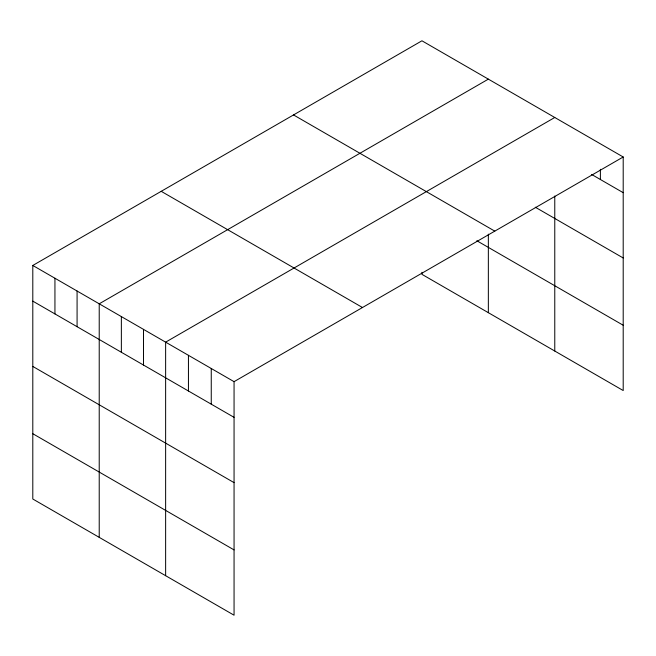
<?xml version="1.0" encoding="UTF-8"?>
<svg xmlns="http://www.w3.org/2000/svg" width="656" height="656" viewBox="0 0 656 656"><rect width="100%" height="100%" fill="white"/><g stroke="black" fill="none" stroke-linecap="round" stroke-linejoin="round"><path stroke-width="0.98" d="M32.8 265.459L234.061 381.661L234.061 615.205L32.8 499.011L32.8 265.459L421.939 40.795L623.2 156.989L623.2 390.541L421.939 274.339L421.939 272.306M488.351 79.138L99.22 303.802L99.22 537.354M554.771 117.481L165.632 342.153L165.632 575.697M234.061 381.661L623.2 156.989M591.614 174.439L623.2 192.675M535.288 207.214L623.2 257.972M293.519 114.931L494.788 231.133M476.838 240.744L623.2 325.245M161.212 191.322L362.481 307.516M32.8 301.137L234.061 417.339M32.8 366.433L234.061 482.636M32.8 433.714L234.061 549.908M600.388 169.305L600.388 179.506M554.771 196.013L554.771 351.034M488.351 234.143L488.351 312.691M211.257 368.492L211.257 404.17M188.444 355.322L188.444 391.001M143.492 329.369L143.492 365.048M121.36 316.586L121.36 352.264M77.08 291.018L77.08 326.704M54.94 278.242L54.94 313.921"/></g></svg>
